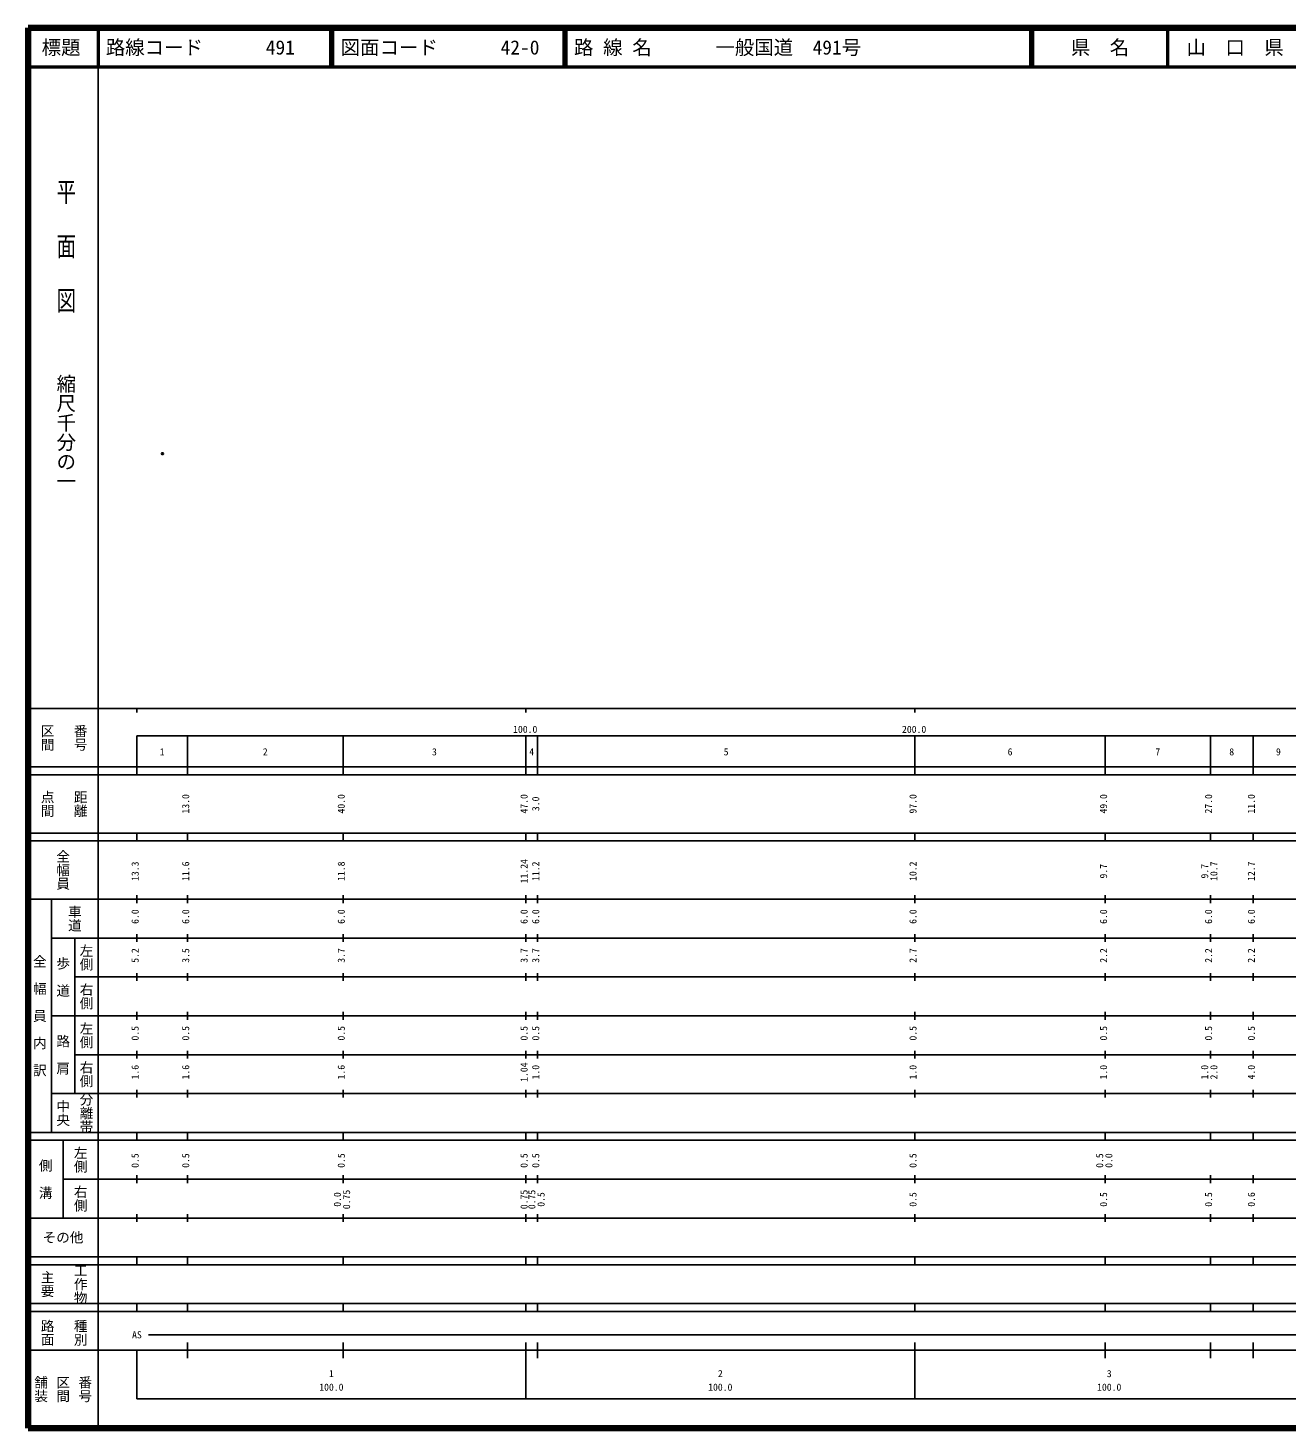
# Model space of a CAD drawing. Units: millimetres on the paper. Extents: x 40 to 680, y 20 to 380.
# Drawn here: x 40 to 363.7, y 20 to 380 of the extents above; entities that cross this region are included whole.
import ezdxf
from ezdxf.enums import TextEntityAlignment as Align

# ---------------------------------------------------------------- set-up
doc = ezdxf.new("R2010")
doc.units = ezdxf.units.MM
doc.header["$PDMODE"] = 32
doc.header["$PDSIZE"] = 0.5
doc.layers.add('M-OTRS', color=6, linetype='Continuous')
doc.layers.add('M-TTL-TXT', color=7, linetype='Continuous')
for name, color, linetype, lineweight in [('M-TTL', 2, 'Continuous', 140), ('M-TTL-BAND', 7, 'Continuous', 25), ('M-TTL-LINE', 7, 'Continuous', 50)]:
    doc.layers.add(name, color=color, linetype=linetype, lineweight=lineweight)
doc.styles.add('@ＭＳ ゴシック', font='')
doc.styles.add('ＭＳ ゴシック', font='')
doc.styles.get('@ＭＳ ゴシック').set_extended_font_data('@MS Gothic')
doc.styles.get('ＭＳ ゴシック').set_extended_font_data('MS Gothic')

msp = doc.modelspace()

# ---------------------------------------------------------------- linework, layer by layer
at = {"layer": 'M-OTRS'}
msp.add_point((74.564, 270.545), dxfattribs=at)
at = {"layer": 'M-TTL'}
for p, q in [((40, 380), (40, 20)), ((680, 380), (40, 380)), ((40, 20), (680, 20))]:
    msp.add_line(p, q, dxfattribs=at)
at = {"layer": 'M-TTL-BAND'}
for p, q in [((58, 370), (58, 20)), ((40, 205), (579, 205)), ((68, 205), (68, 204)), ((168, 205), (168, 204)), ((268, 205), (268, 204)), ((68, 198), (579, 198)), ((68, 198), (68, 188)), ((81, 188), (81, 198)), ((121, 188), (121, 198)), ((168, 188), (168, 198)), ((171, 188), (171, 198)), ((268, 188), (268, 198)), ((317, 188), (317, 198)), ((344, 188), (344, 198)), ((355, 188), (355, 198)), ((40, 190), (579, 190)), ((40, 188), (579, 188)), ((40, 173), (579, 173)), ((68, 171), (68, 173)), ((81, 171), (81, 173)), ((121, 171), (121, 173)), ((168, 171), (168, 173)), ((171, 171), (171, 173)), ((268, 171), (268, 173)), ((317, 171), (317, 173)), ((344, 171), (344, 173)), ((355, 171), (355, 173)), ((40, 171), (579, 171)), ((40, 156), (579, 156)), ((46, 96), (46, 156)), ((68, 155), (68, 157)), ((81, 155), (81, 157)), ((121, 155), (121, 157)), ((168, 155), (168, 157)), ((171, 155), (171, 157)), ((268, 155), (268, 157)), ((317, 155), (317, 157)), ((344, 155), (344, 157)), ((355, 155), (355, 157)), ((46, 146), (579, 146)), ((52, 146), (52, 106)), ((68, 145), (68, 147)), ((81, 145), (81, 147)), ((121, 145), (121, 147)), ((168, 145), (168, 147)), ((171, 145), (171, 147)), ((268, 145), (268, 147)), ((317, 145), (317, 147)), ((344, 145), (344, 147)), ((355, 145), (355, 147)), ((68, 135), (68, 137)), ((81, 135), (81, 137)), ((121, 135), (121, 137)), ((168, 135), (168, 137)), ((171, 135), (171, 137)), ((268, 135), (268, 137)), ((317, 135), (317, 137)), ((344, 135), (344, 137)), ((355, 135), (355, 137)), ((52, 136), (579, 136)), ((46, 126), (579, 126)), ((68, 125), (68, 127)), ((81, 125), (81, 127)), ((121, 125), (121, 127)), ((168, 125), (168, 127)), ((171, 125), (171, 127)), ((268, 125), (268, 127)), ((317, 125), (317, 127)), ((344, 125), (344, 127)), ((355, 125), (355, 127)), ((52, 116), (579, 116)), ((68, 115), (68, 117)), ((81, 115), (81, 117)), ((121, 115), (121, 117)), ((168, 115), (168, 117)), ((171, 115), (171, 117)), ((268, 115), (268, 117)), ((317, 115), (317, 117)), ((344, 115), (344, 117)), ((355, 115), (355, 117)), ((46, 106), (579, 106)), ((68, 105), (68, 107)), ((81, 105), (81, 107)), ((121, 105), (121, 107)), ((168, 105), (168, 107)), ((171, 105), (171, 107)), ((268, 105), (268, 107)), ((317, 105), (317, 107)), ((344, 105), (344, 107)), ((355, 105), (355, 107)), ((40, 96), (579, 96)), ((40, 94), (579, 94)), ((49, 94), (49, 74)), ((68, 94), (68, 96)), ((81, 94), (81, 96)), ((121, 94), (121, 96)), ((168, 94), (168, 96)), ((171, 94), (171, 96)), ((268, 94), (268, 96)), ((317, 94), (317, 96)), ((344, 94), (344, 96)), ((355, 94), (355, 96)), ((49, 84), (579, 84)), ((68, 83), (68, 85)), ((81, 83), (81, 85)), ((121, 83), (121, 85)), ((168, 83), (168, 85)), ((171, 83), (171, 85)), ((268, 83), (268, 85)), ((317, 83), (317, 85)), ((344, 83), (344, 85)), ((355, 83), (355, 85)), ((40, 74), (579, 74)), ((68, 73), (68, 75)), ((81, 73), (81, 75)), ((121, 73), (121, 75)), ((168, 73), (168, 75)), ((171, 73), (171, 75)), ((268, 73), (268, 75)), ((317, 73), (317, 75)), ((344, 73), (344, 75)), ((355, 73), (355, 75)), ((40, 64), (579, 64)), ((40, 62), (579, 62)), ((68, 62), (68, 64)), ((81, 62), (81, 64)), ((121, 62), (121, 64)), ((168, 62), (168, 64)), ((171, 62), (171, 64)), ((268, 62), (268, 64)), ((317, 62), (317, 64)), ((344, 62), (344, 64)), ((355, 62), (355, 64)), ((40, 52), (579, 52)), ((68, 50), (68, 52)), ((81, 50), (81, 52)), ((121, 50), (121, 52)), ((168, 50), (168, 52)), ((171, 50), (171, 52)), ((268, 50), (268, 52)), ((317, 50), (317, 52)), ((344, 50), (344, 52)), ((355, 50), (355, 52)), ((40, 50), (579, 50)), ((71, 44), (552, 44)), ((40, 40), (579, 40)), ((68, 40), (68, 27.5)), ((81, 38), (81, 42)), ((121, 38), (121, 42)), ((168, 27.5), (168, 42)), ((171, 38), (171, 42)), ((268, 27.5), (268, 42)), ((317, 38), (317, 42)), ((344, 38), (344, 42)), ((355, 38), (355, 42)), ((68, 27.5), (579, 27.5))]:
    msp.add_line(p, q, dxfattribs=at)
at = {"layer": 'M-TTL-LINE'}
for p, q in [((58, 380), (58, 370)), ((117.75, 380), (117.75, 370)), ((118.25, 380), (118.25, 370)), ((177.75, 380), (177.75, 370)), ((178.25, 380), (178.25, 370)), ((297.75, 380), (297.75, 370)), ((298.25, 380), (298.25, 370)), ((333, 380), (333, 370)), ((40, 370), (680, 370))]:
    msp.add_line(p, q, dxfattribs=at)

# ---------------------------------------------------------------- texts
at = {"layer": 'M-TTL-BAND', "style": '@ＭＳ ゴシック', "width": 1.4}
msp.add_text('平  面  図', height=3.666, rotation=270, dxfattribs=at).set_placement((49.777, 306.475), align=Align.MIDDLE_RIGHT)
at = {"layer": 'M-TTL-BAND', "style": '@ＭＳ ゴシック'}
msp.add_text('縮尺千分の一', height=3.666, rotation=270, dxfattribs=at).set_placement((49.777, 261.03), align=Align.MIDDLE_RIGHT)
for s, p in [('区間', (45, 197.5)), ('番号', (53.5, 197.5)), ('点間', (45, 180.5)), ('距離', (53.5, 180.5)), ('全幅員', (49, 163.5)), ('車道', (52, 151)), ('左側', (55, 141)), ('全\u3000幅\u3000員\u3000内\u3000訳', (43, 126)), ('歩\u3000道', (49, 136)), ('右側', (55, 131)), ('左側', (55, 121)), ('路\u3000肩', (49, 116)), ('右側', (55, 111)), ('分離帯', (55, 101)), ('中央', (49, 101)), ('左側', (53.5, 89)), ('側\u3000溝', (44.5, 84)), ('右側', (53.5, 79)), ('工作物', (53.5, 57)), ('主要', (45, 57)), ('路面', (45, 44.5)), ('種別', (53.5, 44.5)), ('舗装', (43.333, 30)), ('区間', (49, 30)), ('番号', (54.667, 30))]:
    msp.add_text(s, height=2.566, rotation=270, dxfattribs=at).set_placement(p, align=Align.MIDDLE_CENTER)
at = {"layer": 'M-TTL-BAND', "style": 'ＭＳ ゴシック'}
for s, p in [('100.0', (167.844, 198.195)), ('200.0', (267.844, 198.195)), ('1', (74.5, 192.405)), ('2', (101, 192.405)), ('3', (144.5, 192.405)), ('4', (169.5, 192.405)), ('5', (219.5, 192.405)), ('6', (292.5, 192.405)), ('7', (330.5, 192.405)), ('8', (349.5, 192.405)), ('9', (361.5, 192.405)), ('AS', (68, 42.5)), ('1', (118, 32.523)), ('2', (218, 32.523)), ('3', (318, 32.523)), ('100.0', (118, 29.033)), ('100.0', (218, 29.033)), ('100.0', (318, 29.033))]:
    msp.add_text(s, height=1.833, dxfattribs=at).set_placement(p, align=Align.BOTTOM_CENTER)
for s, p in [('13.0', (82, 180.5)), ('40.0', (122, 180.5)), ('47.0', (169, 180.5)), ('3.0', (172, 180.5)), ('97.0', (269, 180.5)), ('49.0', (318, 180.5)), ('27.0', (345, 180.5)), ('11.0', (356, 180.5)), ('11.24', (169, 163.174)), ('13.3', (69, 163.174)), ('11.6', (82, 163.174)), ('11.8', (122, 163.174)), ('11.2', (172, 163.174)), ('10.2', (269, 163.174)), ('9.7', (318, 163.174)), ('9.7', (344, 163.174)), ('10.7', (346.37, 163.174)), ('12.7', (356, 163.174)), ('6.0', (69, 151.5)), ('6.0', (82, 151.5)), ('6.0', (122, 151.5)), ('6.0', (169, 151.5)), ('6.0', (172, 151.5)), ('6.0', (269, 151.5)), ('6.0', (318, 151.5)), ('6.0', (345, 151.5)), ('6.0', (356, 151.5)), ('5.2', (69, 141.5)), ('3.5', (82, 141.5)), ('3.7', (122, 141.5)), ('3.7', (169, 141.5)), ('3.7', (172, 141.5)), ('2.7', (269, 141.5)), ('2.2', (318, 141.5)), ('2.2', (345, 141.5)), ('2.2', (356, 141.5)), ('0.5', (69, 121.5)), ('0.5', (82, 121.5)), ('0.5', (122, 121.5)), ('0.5', (169, 121.5)), ('0.5', (172, 121.5)), ('0.5', (269, 121.5)), ('0.5', (318, 121.5)), ('0.5', (345, 121.5)), ('0.5', (356, 121.5)), ('1.6', (69, 111.5)), ('1.6', (82, 111.5)), ('1.6', (122, 111.5)), ('1.04', (169, 111.5)), ('1.0', (172, 111.5)), ('1.0', (269, 111.5)), ('1.0', (318, 111.5)), ('1.0', (344, 111.5)), ('2.0', (346.37, 111.5)), ('4.0', (356, 111.5)), ('0.5', (69, 88.764)), ('0.5', (82, 88.764)), ('0.5', (122, 88.764)), ('0.5', (169, 88.764)), ('0.5', (172, 88.764)), ('0.5', (269, 88.764)), ('0.5', (317, 88.764)), ('0.0', (319.37, 88.764)), ('0.0', (121, 78.764)), ('0.75', (123.37, 78.764)), ('0.75', (169, 78.764)), ('0.75', (171, 78.764)), ('0.5', (173.37, 78.764)), ('0.5', (269, 78.764)), ('0.5', (318, 78.764)), ('0.5', (345, 78.764)), ('0.6', (356, 78.764))]:
    msp.add_text(s, height=1.833, rotation=90, dxfattribs=at).set_placement(p, align=Align.BOTTOM_CENTER)
msp.add_text('その他', height=2.566, dxfattribs=at).set_placement((49, 69), align=Align.MIDDLE_CENTER)
at = {"layer": 'M-TTL-TXT', "style": 'ＭＳ ゴシック'}
for s, p in [('標題', (48.5, 375)), ('県\u3000名', (315.625, 375)), ('山\u3000口\u3000県', (350.375, 375))]:
    msp.add_text(s, height=3.666, dxfattribs=at).set_placement(p, align=Align.MIDDLE_CENTER)
for s, p in [('路線コード', (60, 375)), ('491', (101.142, 375)), ('図面コード', (120.38, 375)), ('42-0', (161.521, 375)), ('路 線 名', (180.38, 375)), ('一般国道\u3000491号', (216.734, 375))]:
    msp.add_text(s, height=3.666, dxfattribs=at).set_placement(p, align=Align.MIDDLE_LEFT)

doc.saveas('drawing.dxf')
